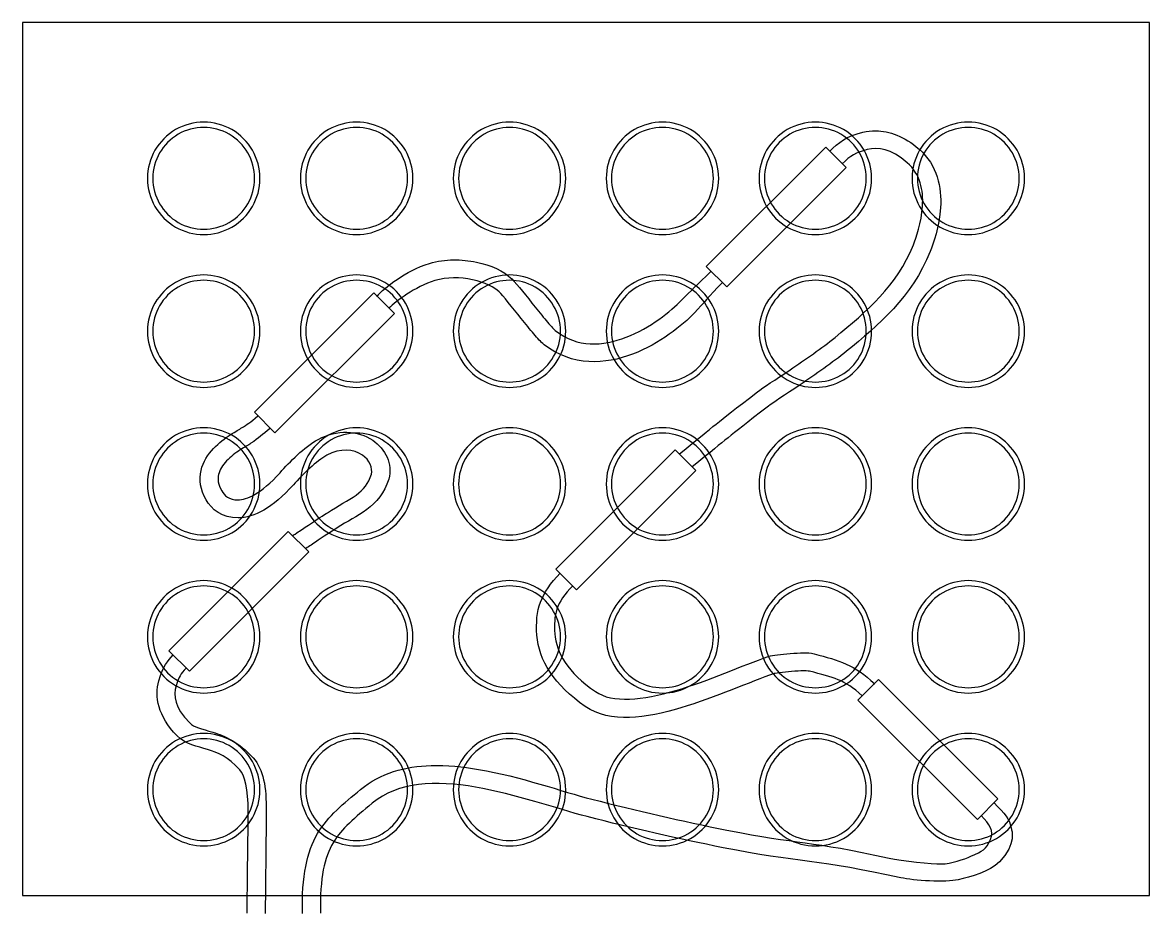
# Model space of a CAD drawing. Extents: x 6 to 247, y 13 to 107.
# Drawn here: x 127.5 to 246.5, y 12.7 to 106.8 of the extents above; entities that cross this region are included whole.
import ezdxf

# ---------------------------------------------------------------- set-up
doc = ezdxf.new("R2010")
doc.units = 0
for name, color, linetype in [('Engrave', 7, 'CONTINUOUS'), ('Inner_Cuts', 7, 'CONTINUOUS'), ('Outer_Cuts', 7, 'CONTINUOUS')]:
    doc.layers.add(name, color=color, linetype=linetype)

msp = doc.modelspace()

# ---------------------------------------------------------------- linework, layer by layer
at = {"layer": 'Engrave', "color": 1}
for p, q in [((140.673655, 90.341193), (140.673655, 90.341193)), ((141.235025, 90.341193), (141.235025, 90.341193)), ((156.826481, 90.341193), (156.826481, 90.341193)), ((157.387851, 90.341193), (157.387851, 90.341193)), ((172.979291, 90.341193), (172.979291, 90.341193)), ((173.540661, 90.341193), (173.540661, 90.341193)), ((189.132098, 90.341193), (189.132098, 90.341193)), ((189.693468, 90.341193), (189.693468, 90.341193)), ((205.284908, 90.341193), (205.284908, 90.341193)), ((205.846278, 90.341193), (205.846278, 90.341193)), ((221.437718, 90.341193), (221.437718, 90.341193)), ((221.999088, 90.341193), (221.999088, 90.341193)), ((140.673655, 74.189638), (140.673655, 74.189638)), ((141.235025, 74.189638), (141.235025, 74.189638)), ((156.826481, 74.189638), (156.826481, 74.189638)), ((157.387851, 74.189638), (157.387851, 74.189638)), ((172.979291, 74.189638), (172.979291, 74.189638)), ((173.540661, 74.189638), (173.540661, 74.189638)), ((189.132098, 74.189638), (189.132098, 74.189638)), ((189.693468, 74.189638), (189.693468, 74.189638)), ((205.284908, 74.189638), (205.284908, 74.189638)), ((205.846278, 74.189638), (205.846278, 74.189638)), ((221.437718, 74.189638), (221.437718, 74.189638)), ((221.999088, 74.189638), (221.999088, 74.189638)), ((140.673655, 58.038071), (140.673655, 58.038071)), ((141.235025, 58.038071), (141.235025, 58.038071)), ((156.826481, 58.038071), (156.826481, 58.038071)), ((157.387851, 58.038071), (157.387851, 58.038071)), ((172.979291, 58.038071), (172.979291, 58.038071)), ((173.540661, 58.038071), (173.540661, 58.038071)), ((189.132098, 58.038071), (189.132098, 58.038071)), ((189.693468, 58.038071), (189.693468, 58.038071)), ((205.284908, 58.038071), (205.284908, 58.038071)), ((205.846278, 58.038071), (205.846278, 58.038071)), ((221.437718, 58.038071), (221.437718, 58.038071)), ((221.999088, 58.038071), (221.999088, 58.038071)), ((140.673655, 41.886505), (140.673655, 41.886505)), ((141.235025, 41.886505), (141.235025, 41.886505)), ((156.826481, 41.886505), (156.826481, 41.886505)), ((157.387851, 41.886505), (157.387851, 41.886505)), ((172.979291, 41.886505), (172.979291, 41.886505)), ((173.540661, 41.886505), (173.540661, 41.886505)), ((189.132098, 41.886505), (189.132098, 41.886505)), ((189.693468, 41.886505), (189.693468, 41.886505)), ((205.284908, 41.886505), (205.284908, 41.886505)), ((205.846278, 41.886505), (205.846278, 41.886505)), ((221.437718, 41.886505), (221.437718, 41.886505)), ((221.999088, 41.886505), (221.999088, 41.886505)), ((140.673655, 25.734931), (140.673655, 25.734931)), ((141.235025, 25.734931), (141.235025, 25.734931)), ((156.826481, 25.734931), (156.826481, 25.734931)), ((157.387851, 25.734931), (157.387851, 25.734931)), ((172.979291, 25.734931), (172.979291, 25.734931)), ((173.540661, 25.734931), (173.540661, 25.734931)), ((189.132098, 25.734931), (189.132098, 25.734931)), ((189.693468, 25.734931), (189.693468, 25.734931)), ((205.284908, 25.734931), (205.284908, 25.734931)), ((205.846278, 25.734931), (205.846278, 25.734931)), ((221.437718, 25.734931), (221.437718, 25.734931)), ((221.999088, 25.734931), (221.999088, 25.734931))]:
    msp.add_line(p, q, dxfattribs=at)
for points in [[(149.585417, 95.486401), (147.747211, 96.54769), (145.482448, 96.54769), (143.644242, 95.486401)], [(165.738242, 95.486401), (163.900037, 96.54769), (161.635274, 96.54769), (159.797068, 95.486401)], [(181.891052, 95.486401), (180.052846, 96.54769), (177.788084, 96.54769), (175.949878, 95.486401)], [(198.043859, 95.486401), (196.205654, 96.54769), (193.940891, 96.54769), (192.102685, 95.486401)], [(214.196669, 95.486401), (212.358464, 96.54769), (210.093701, 96.54769), (208.255495, 95.486401)], [(230.349479, 95.486401), (228.511273, 96.54769), (226.246511, 96.54769), (224.408305, 95.486401)], [(143.644242, 95.486401), (141.806037, 94.425113), (140.673655, 92.46377), (140.673655, 90.341193)], [(149.304731, 95.00024), (147.640214, 95.96125), (145.589445, 95.96125), (143.924927, 95.00024)], [(152.556004, 90.341193), (152.556004, 92.46377), (151.423622, 94.425113), (149.585417, 95.486401)], [(159.797068, 95.486401), (157.958862, 94.425113), (156.826481, 92.46377), (156.826481, 90.341193)], [(165.457557, 95.00024), (163.79304, 95.96125), (161.74227, 95.96125), (160.077753, 95.00024)], [(168.708829, 90.341193), (168.708829, 92.46377), (167.576448, 94.425113), (165.738242, 95.486401)], [(175.949878, 95.486401), (174.111672, 94.425113), (172.979291, 92.46377), (172.979291, 90.341193)], [(181.610367, 95.00024), (179.94585, 95.96125), (177.89508, 95.96125), (176.230563, 95.00024)], [(184.861639, 90.341193), (184.861639, 92.46377), (183.729258, 94.425113), (181.891052, 95.486401)], [(192.102685, 95.486401), (190.264479, 94.425113), (189.132098, 92.46377), (189.132098, 90.341193)], [(197.763174, 95.00024), (196.098657, 95.96125), (194.047887, 95.96125), (192.38337, 95.00024)], [(201.014447, 90.341193), (201.014447, 92.46377), (199.882065, 94.425113), (198.043859, 95.486401)], [(208.255495, 95.486401), (206.417289, 94.425113), (205.284908, 92.46377), (205.284908, 90.341193)], [(213.915984, 95.00024), (212.251467, 95.96125), (210.200697, 95.96125), (208.53618, 95.00024)], [(217.167256, 90.341193), (217.167256, 92.46377), (216.034875, 94.425113), (214.196669, 95.486401)], [(224.408305, 95.486401), (222.570099, 94.425113), (221.437718, 92.46377), (221.437718, 90.341193)], [(230.068794, 95.00024), (228.404277, 95.96125), (226.353507, 95.96125), (224.68899, 95.00024)], [(233.320066, 90.341193), (233.320066, 92.46377), (232.187685, 94.425113), (230.349479, 95.486401)], [(143.924927, 95.00024), (142.26041, 94.039231), (141.235025, 92.263212), (141.235025, 90.341193)], [(151.994634, 90.341193), (151.994634, 92.263212), (150.969249, 94.039231), (149.304731, 95.00024)], [(160.077753, 95.00024), (158.413236, 94.039231), (157.387851, 92.263212), (157.387851, 90.341193)], [(168.147459, 90.341193), (168.147459, 92.263212), (167.122074, 94.039231), (165.457557, 95.00024)], [(176.230563, 95.00024), (174.566046, 94.039231), (173.540661, 92.263212), (173.540661, 90.341193)], [(184.300269, 90.341193), (184.300269, 92.263212), (183.274884, 94.039231), (181.610367, 95.00024)], [(192.38337, 95.00024), (190.718853, 94.039231), (189.693468, 92.263212), (189.693468, 90.341193)], [(200.453076, 90.341193), (200.453076, 92.263212), (199.427691, 94.039231), (197.763174, 95.00024)], [(208.53618, 95.00024), (206.871663, 94.039231), (205.846278, 92.263212), (205.846278, 90.341193)], [(216.605886, 90.341193), (216.605886, 92.263212), (215.580501, 94.039231), (213.915984, 95.00024)], [(224.68899, 95.00024), (223.024473, 94.039231), (221.999088, 92.263212), (221.999088, 90.341193)], [(232.758696, 90.341193), (232.758696, 92.263212), (231.733311, 94.039231), (230.068794, 95.00024)], [(140.673655, 90.341193), (140.673655, 88.218616), (141.806037, 86.257273), (143.644242, 85.195985)], [(141.235025, 90.341193), (141.235025, 88.419174), (142.26041, 86.643155), (143.924927, 85.682146)], [(149.304731, 85.682146), (150.969249, 86.643155), (151.994634, 88.419174), (151.994634, 90.341193)], [(149.585417, 85.195985), (151.423622, 86.257273), (152.556004, 88.218616), (152.556004, 90.341193)], [(156.826481, 90.341193), (156.826481, 88.218616), (157.958862, 86.257273), (159.797068, 85.195985)], [(157.387851, 90.341193), (157.387851, 88.419174), (158.413236, 86.643155), (160.077753, 85.682146)], [(165.457557, 85.682146), (167.122074, 86.643155), (168.147459, 88.419174), (168.147459, 90.341193)], [(165.738242, 85.195985), (167.576448, 86.257273), (168.708829, 88.218616), (168.708829, 90.341193)], [(172.979291, 90.341193), (172.979291, 88.218616), (174.111672, 86.257273), (175.949878, 85.195985)], [(173.540661, 90.341193), (173.540661, 88.419174), (174.566046, 86.643155), (176.230563, 85.682146)], [(181.610367, 85.682146), (183.274884, 86.643155), (184.300269, 88.419174), (184.300269, 90.341193)], [(181.891052, 85.195985), (183.729258, 86.257273), (184.861639, 88.218616), (184.861639, 90.341193)], [(189.132098, 90.341193), (189.132098, 88.218616), (190.264479, 86.257273), (192.102685, 85.195985)], [(189.693468, 90.341193), (189.693468, 88.419174), (190.718853, 86.643155), (192.38337, 85.682146)], [(197.763174, 85.682146), (199.427691, 86.643155), (200.453076, 88.419174), (200.453076, 90.341193)], [(198.043859, 85.195985), (199.882065, 86.257273), (201.014447, 88.218616), (201.014447, 90.341193)], [(205.284908, 90.341193), (205.284908, 88.218616), (206.417289, 86.257273), (208.255495, 85.195985)], [(205.846278, 90.341193), (205.846278, 88.419174), (206.871663, 86.643155), (208.53618, 85.682146)], [(213.915984, 85.682146), (215.580501, 86.643155), (216.605886, 88.419174), (216.605886, 90.341193)], [(214.196669, 85.195985), (216.034875, 86.257273), (217.167256, 88.218616), (217.167256, 90.341193)], [(221.437718, 90.341193), (221.437718, 88.218616), (222.570099, 86.257273), (224.408305, 85.195985)], [(221.999088, 90.341193), (221.999088, 88.419174), (223.024473, 86.643155), (224.68899, 85.682146)], [(230.068794, 85.682146), (231.733311, 86.643155), (232.758696, 88.419174), (232.758696, 90.341193)], [(230.349479, 85.195985), (232.187685, 86.257273), (233.320066, 88.218616), (233.320066, 90.341193)], [(143.644242, 85.195985), (145.482448, 84.134696), (147.747211, 84.134696), (149.585417, 85.195985)], [(143.924927, 85.682146), (145.589445, 84.721137), (147.640214, 84.721137), (149.304731, 85.682146)], [(159.797068, 85.195985), (161.635274, 84.134696), (163.900037, 84.134696), (165.738242, 85.195985)], [(160.077753, 85.682146), (161.74227, 84.721137), (163.79304, 84.721137), (165.457557, 85.682146)], [(175.949878, 85.195985), (177.788084, 84.134696), (180.052846, 84.134696), (181.891052, 85.195985)], [(176.230563, 85.682146), (177.89508, 84.721137), (179.94585, 84.721137), (181.610367, 85.682146)], [(192.102685, 85.195985), (193.940891, 84.134696), (196.205654, 84.134696), (198.043859, 85.195985)], [(192.38337, 85.682146), (194.047887, 84.721137), (196.098657, 84.721137), (197.763174, 85.682146)], [(208.255495, 85.195985), (210.093701, 84.134696), (212.358464, 84.134696), (214.196669, 85.195985)], [(208.53618, 85.682146), (210.200697, 84.721137), (212.251467, 84.721137), (213.915984, 85.682146)], [(224.408305, 85.195985), (226.246511, 84.134696), (228.511273, 84.134696), (230.349479, 85.195985)], [(224.68899, 85.682146), (226.353507, 84.721137), (228.404277, 84.721137), (230.068794, 85.682146)], [(149.585417, 79.334846), (147.747211, 80.396135), (145.482448, 80.396135), (143.644242, 79.334846)], [(149.304731, 78.848685), (147.640214, 79.809694), (145.589445, 79.809694), (143.924927, 78.848685)], [(165.738242, 79.334846), (163.900037, 80.396135), (161.635274, 80.396135), (159.797068, 79.334846)], [(165.457557, 78.848685), (163.79304, 79.809694), (161.74227, 79.809694), (160.077753, 78.848685)], [(181.891052, 79.334846), (180.052846, 80.396135), (177.788084, 80.396135), (175.949878, 79.334846)], [(181.610367, 78.848685), (179.94585, 79.809694), (177.89508, 79.809694), (176.230563, 78.848685)], [(198.043859, 79.334846), (196.205654, 80.396135), (193.940891, 80.396135), (192.102685, 79.334846)], [(197.763174, 78.848685), (196.098657, 79.809694), (194.047887, 79.809694), (192.38337, 78.848685)], [(214.196669, 79.334846), (212.358464, 80.396135), (210.093701, 80.396135), (208.255495, 79.334846)], [(213.915984, 78.848685), (212.251467, 79.809694), (210.200697, 79.809694), (208.53618, 78.848685)], [(230.349479, 79.334846), (228.511273, 80.396135), (226.246511, 80.396135), (224.408305, 79.334846)], [(230.068794, 78.848685), (228.404277, 79.809694), (226.353507, 79.809694), (224.68899, 78.848685)], [(143.644242, 79.334846), (141.806037, 78.273557), (140.673655, 76.312215), (140.673655, 74.189638)], [(143.924927, 78.848685), (142.26041, 77.887675), (141.235025, 76.111656), (141.235025, 74.189638)], [(151.994634, 74.189638), (151.994634, 76.111656), (150.969249, 77.887675), (149.304731, 78.848685)], [(152.556004, 74.189638), (152.556004, 76.312215), (151.423622, 78.273557), (149.585417, 79.334846)], [(159.797068, 79.334846), (157.958862, 78.273557), (156.826481, 76.312215), (156.826481, 74.189638)], [(160.077753, 78.848685), (158.413236, 77.887675), (157.387851, 76.111656), (157.387851, 74.189638)], [(168.147459, 74.189638), (168.147459, 76.111656), (167.122074, 77.887675), (165.457557, 78.848685)], [(168.708829, 74.189638), (168.708829, 76.312215), (167.576448, 78.273557), (165.738242, 79.334846)], [(175.949878, 79.334846), (174.111672, 78.273557), (172.979291, 76.312215), (172.979291, 74.189638)], [(176.230563, 78.848685), (174.566046, 77.887675), (173.540661, 76.111656), (173.540661, 74.189638)], [(184.300269, 74.189638), (184.300269, 76.111656), (183.274884, 77.887675), (181.610367, 78.848685)], [(184.861639, 74.189638), (184.861639, 76.312215), (183.729258, 78.273557), (181.891052, 79.334846)], [(192.102685, 79.334846), (190.264479, 78.273557), (189.132098, 76.312215), (189.132098, 74.189638)], [(192.38337, 78.848685), (190.718853, 77.887675), (189.693468, 76.111656), (189.693468, 74.189638)], [(200.453076, 74.189638), (200.453076, 76.111656), (199.427691, 77.887675), (197.763174, 78.848685)], [(201.014447, 74.189638), (201.014447, 76.312215), (199.882065, 78.273557), (198.043859, 79.334846)], [(208.255495, 79.334846), (206.417289, 78.273557), (205.284908, 76.312215), (205.284908, 74.189638)], [(208.53618, 78.848685), (206.871663, 77.887675), (205.846278, 76.111656), (205.846278, 74.189638)], [(216.605886, 74.189638), (216.605886, 76.111656), (215.580501, 77.887675), (213.915984, 78.848685)], [(217.167256, 74.189638), (217.167256, 76.312215), (216.034875, 78.273557), (214.196669, 79.334846)], [(224.408305, 79.334846), (222.570099, 78.273557), (221.437718, 76.312215), (221.437718, 74.189638)], [(224.68899, 78.848685), (223.024473, 77.887675), (221.999088, 76.111656), (221.999088, 74.189638)], [(232.758696, 74.189638), (232.758696, 76.111656), (231.733311, 77.887675), (230.068794, 78.848685)], [(233.320066, 74.189638), (233.320066, 76.312215), (232.187685, 78.273557), (230.349479, 79.334846)], [(140.673655, 74.189638), (140.673655, 72.06706), (141.806037, 70.105718), (143.644242, 69.044429)], [(141.235025, 74.189638), (141.235025, 72.267619), (142.26041, 70.4916), (143.924927, 69.53059)], [(149.304731, 69.53059), (150.969249, 70.4916), (151.994634, 72.267619), (151.994634, 74.189638)], [(149.585417, 69.044429), (151.423622, 70.105718), (152.556004, 72.06706), (152.556004, 74.189638)], [(156.826481, 74.189638), (156.826481, 72.06706), (157.958862, 70.105718), (159.797068, 69.044429)], [(157.387851, 74.189638), (157.387851, 72.267619), (158.413236, 70.4916), (160.077753, 69.53059)], [(165.457557, 69.53059), (167.122074, 70.4916), (168.147459, 72.267619), (168.147459, 74.189638)], [(165.738242, 69.044429), (167.576448, 70.105718), (168.708829, 72.06706), (168.708829, 74.189638)], [(172.979291, 74.189638), (172.979291, 72.06706), (174.111672, 70.105718), (175.949878, 69.044429)], [(173.540661, 74.189638), (173.540661, 72.267619), (174.566046, 70.4916), (176.230563, 69.53059)], [(181.610367, 69.53059), (183.274884, 70.4916), (184.300269, 72.267619), (184.300269, 74.189638)], [(181.891052, 69.044429), (183.729258, 70.105718), (184.861639, 72.06706), (184.861639, 74.189638)], [(189.132098, 74.189638), (189.132098, 72.06706), (190.264479, 70.105718), (192.102685, 69.044429)], [(189.693468, 74.189638), (189.693468, 72.267619), (190.718853, 70.4916), (192.38337, 69.53059)], [(197.763174, 69.53059), (199.427691, 70.4916), (200.453076, 72.267619), (200.453076, 74.189638)], [(198.043859, 69.044429), (199.882065, 70.105718), (201.014447, 72.06706), (201.014447, 74.189638)], [(205.284908, 74.189638), (205.284908, 72.06706), (206.417289, 70.105718), (208.255495, 69.044429)], [(205.846278, 74.189638), (205.846278, 72.267619), (206.871663, 70.4916), (208.53618, 69.53059)], [(213.915984, 69.53059), (215.580501, 70.4916), (216.605886, 72.267619), (216.605886, 74.189638)], [(214.196669, 69.044429), (216.034875, 70.105718), (217.167256, 72.06706), (217.167256, 74.189638)], [(221.437718, 74.189638), (221.437718, 72.06706), (222.570099, 70.105718), (224.408305, 69.044429)], [(221.999088, 74.189638), (221.999088, 72.267619), (223.024473, 70.4916), (224.68899, 69.53059)], [(230.068794, 69.53059), (231.733311, 70.4916), (232.758696, 72.267619), (232.758696, 74.189638)], [(230.349479, 69.044429), (232.187685, 70.105718), (233.320066, 72.06706), (233.320066, 74.189638)], [(143.644242, 69.044429), (145.482448, 67.983141), (147.747211, 67.983141), (149.585417, 69.044429)], [(143.924927, 69.53059), (145.589445, 68.569581), (147.640214, 68.569581), (149.304731, 69.53059)], [(159.797068, 69.044429), (161.635274, 67.983141), (163.900037, 67.983141), (165.738242, 69.044429)], [(160.077753, 69.53059), (161.74227, 68.569581), (163.79304, 68.569581), (165.457557, 69.53059)], [(175.949878, 69.044429), (177.788084, 67.983141), (180.052846, 67.983141), (181.891052, 69.044429)], [(176.230563, 69.53059), (177.89508, 68.569581), (179.94585, 68.569581), (181.610367, 69.53059)], [(192.102685, 69.044429), (193.940891, 67.983141), (196.205654, 67.983141), (198.043859, 69.044429)], [(192.38337, 69.53059), (194.047887, 68.569581), (196.098657, 68.569581), (197.763174, 69.53059)], [(208.255495, 69.044429), (210.093701, 67.983141), (212.358464, 67.983141), (214.196669, 69.044429)], [(208.53618, 69.53059), (210.200697, 68.569581), (212.251467, 68.569581), (213.915984, 69.53059)], [(224.408305, 69.044429), (226.246511, 67.983141), (228.511273, 67.983141), (230.349479, 69.044429)], [(224.68899, 69.53059), (226.353507, 68.569581), (228.404277, 68.569581), (230.068794, 69.53059)], [(143.644242, 63.18328), (141.806037, 62.121991), (140.673655, 60.160649), (140.673655, 58.038071)], [(149.585417, 63.18328), (147.747211, 64.244568), (145.482448, 64.244568), (143.644242, 63.18328)], [(149.304731, 62.697118), (147.640214, 63.658128), (145.589445, 63.658128), (143.924927, 62.697118)], [(152.556004, 58.038071), (152.556004, 60.160649), (151.423622, 62.121991), (149.585417, 63.18328)], [(159.797068, 63.18328), (157.958862, 62.121991), (156.826481, 60.160649), (156.826481, 58.038071)], [(165.738242, 63.18328), (163.900037, 64.244568), (161.635274, 64.244568), (159.797068, 63.18328)], [(165.457557, 62.697118), (163.79304, 63.658128), (161.74227, 63.658128), (160.077753, 62.697118)], [(168.708829, 58.038071), (168.708829, 60.160649), (167.576448, 62.121991), (165.738242, 63.18328)], [(175.949878, 63.18328), (174.111672, 62.121991), (172.979291, 60.160649), (172.979291, 58.038071)], [(181.891052, 63.18328), (180.052846, 64.244568), (177.788084, 64.244568), (175.949878, 63.18328)], [(181.610367, 62.697118), (179.94585, 63.658128), (177.89508, 63.658128), (176.230563, 62.697118)], [(184.861639, 58.038071), (184.861639, 60.160649), (183.729258, 62.121991), (181.891052, 63.18328)], [(192.102685, 63.18328), (190.264479, 62.121991), (189.132098, 60.160649), (189.132098, 58.038071)], [(198.043859, 63.18328), (196.205654, 64.244568), (193.940891, 64.244568), (192.102685, 63.18328)], [(197.763174, 62.697118), (196.098657, 63.658128), (194.047887, 63.658128), (192.38337, 62.697118)], [(201.014447, 58.038071), (201.014447, 60.160649), (199.882065, 62.121991), (198.043859, 63.18328)], [(208.255495, 63.18328), (206.417289, 62.121991), (205.284908, 60.160649), (205.284908, 58.038071)], [(214.196669, 63.18328), (212.358464, 64.244568), (210.093701, 64.244568), (208.255495, 63.18328)], [(213.915984, 62.697118), (212.251467, 63.658128), (210.200697, 63.658128), (208.53618, 62.697118)], [(217.167256, 58.038071), (217.167256, 60.160649), (216.034875, 62.121991), (214.196669, 63.18328)], [(224.408305, 63.18328), (222.570099, 62.121991), (221.437718, 60.160649), (221.437718, 58.038071)], [(230.349479, 63.18328), (228.511273, 64.244568), (226.246511, 64.244568), (224.408305, 63.18328)], [(230.068794, 62.697118), (228.404277, 63.658128), (226.353507, 63.658128), (224.68899, 62.697118)], [(233.320066, 58.038071), (233.320066, 60.160649), (232.187685, 62.121991), (230.349479, 63.18328)], [(143.924927, 62.697118), (142.26041, 61.736109), (141.235025, 59.96009), (141.235025, 58.038071)], [(151.994634, 58.038071), (151.994634, 59.96009), (150.969249, 61.736109), (149.304731, 62.697118)], [(160.077753, 62.697118), (158.413236, 61.736109), (157.387851, 59.96009), (157.387851, 58.038071)], [(168.147459, 58.038071), (168.147459, 59.96009), (167.122074, 61.736109), (165.457557, 62.697118)], [(176.230563, 62.697118), (174.566046, 61.736109), (173.540661, 59.96009), (173.540661, 58.038071)], [(184.300269, 58.038071), (184.300269, 59.96009), (183.274884, 61.736109), (181.610367, 62.697118)], [(192.38337, 62.697118), (190.718853, 61.736109), (189.693468, 59.96009), (189.693468, 58.038071)], [(200.453076, 58.038071), (200.453076, 59.96009), (199.427691, 61.736109), (197.763174, 62.697118)], [(208.53618, 62.697118), (206.871663, 61.736109), (205.846278, 59.96009), (205.846278, 58.038071)], [(216.605886, 58.038071), (216.605886, 59.96009), (215.580501, 61.736109), (213.915984, 62.697118)], [(224.68899, 62.697118), (223.024473, 61.736109), (221.999088, 59.96009), (221.999088, 58.038071)], [(232.758696, 58.038071), (232.758696, 59.96009), (231.733311, 61.736109), (230.068794, 62.697118)], [(140.673655, 58.038071), (140.673655, 55.915494), (141.806037, 53.954152), (143.644242, 52.892863)], [(141.235025, 58.038071), (141.235025, 56.116052), (142.26041, 54.340034), (143.924927, 53.379024)], [(149.304731, 53.379024), (150.969249, 54.340034), (151.994634, 56.116052), (151.994634, 58.038071)], [(149.585417, 52.892863), (151.423622, 53.954152), (152.556004, 55.915494), (152.556004, 58.038071)], [(156.826481, 58.038071), (156.826481, 55.915494), (157.958862, 53.954152), (159.797068, 52.892863)], [(157.387851, 58.038071), (157.387851, 56.116052), (158.413236, 54.340034), (160.077753, 53.379024)], [(165.457557, 53.379024), (167.122074, 54.340034), (168.147459, 56.116052), (168.147459, 58.038071)], [(165.738242, 52.892863), (167.576448, 53.954152), (168.708829, 55.915494), (168.708829, 58.038071)], [(172.979291, 58.038071), (172.979291, 55.915494), (174.111672, 53.954152), (175.949878, 52.892863)], [(173.540661, 58.038071), (173.540661, 56.116052), (174.566046, 54.340034), (176.230563, 53.379024)], [(181.610367, 53.379024), (183.274884, 54.340034), (184.300269, 56.116052), (184.300269, 58.038071)], [(181.891052, 52.892863), (183.729258, 53.954152), (184.861639, 55.915494), (184.861639, 58.038071)], [(189.132098, 58.038071), (189.132098, 55.915494), (190.264479, 53.954152), (192.102685, 52.892863)], [(189.693468, 58.038071), (189.693468, 56.116052), (190.718853, 54.340034), (192.38337, 53.379024)], [(197.763174, 53.379024), (199.427691, 54.340034), (200.453076, 56.116052), (200.453076, 58.038071)], [(198.043859, 52.892863), (199.882065, 53.954152), (201.014447, 55.915494), (201.014447, 58.038071)], [(205.284908, 58.038071), (205.284908, 55.915494), (206.417289, 53.954152), (208.255495, 52.892863)], [(205.846278, 58.038071), (205.846278, 56.116052), (206.871663, 54.340034), (208.53618, 53.379024)], [(213.915984, 53.379024), (215.580501, 54.340034), (216.605886, 56.116052), (216.605886, 58.038071)], [(214.196669, 52.892863), (216.034875, 53.954152), (217.167256, 55.915494), (217.167256, 58.038071)], [(221.437718, 58.038071), (221.437718, 55.915494), (222.570099, 53.954152), (224.408305, 52.892863)], [(221.999088, 58.038071), (221.999088, 56.116052), (223.024473, 54.340034), (224.68899, 53.379024)], [(230.068794, 53.379024), (231.733311, 54.340034), (232.758696, 56.116052), (232.758696, 58.038071)], [(230.349479, 52.892863), (232.187685, 53.954152), (233.320066, 55.915494), (233.320066, 58.038071)], [(143.644242, 52.892863), (145.482448, 51.831574), (147.747211, 51.831574), (149.585417, 52.892863)], [(143.924927, 53.379024), (145.589445, 52.418015), (147.640214, 52.418015), (149.304731, 53.379024)], [(159.797068, 52.892863), (161.635274, 51.831574), (163.900037, 51.831574), (165.738242, 52.892863)], [(160.077753, 53.379024), (161.74227, 52.418015), (163.79304, 52.418015), (165.457557, 53.379024)], [(175.949878, 52.892863), (177.788084, 51.831574), (180.052846, 51.831574), (181.891052, 52.892863)], [(176.230563, 53.379024), (177.89508, 52.418015), (179.94585, 52.418015), (181.610367, 53.379024)], [(192.102685, 52.892863), (193.940891, 51.831574), (196.205654, 51.831574), (198.043859, 52.892863)], [(192.38337, 53.379024), (194.047887, 52.418015), (196.098657, 52.418015), (197.763174, 53.379024)], [(208.255495, 52.892863), (210.093701, 51.831574), (212.358464, 51.831574), (214.196669, 52.892863)], [(208.53618, 53.379024), (210.200697, 52.418015), (212.251467, 52.418015), (213.915984, 53.379024)], [(224.408305, 52.892863), (226.246511, 51.831574), (228.511273, 51.831574), (230.349479, 52.892863)], [(224.68899, 53.379024), (226.353507, 52.418015), (228.404277, 52.418015), (230.068794, 53.379024)], [(149.585417, 47.031713), (147.747211, 48.093002), (145.482448, 48.093002), (143.644242, 47.031713)], [(165.738242, 47.031713), (163.900037, 48.093002), (161.635274, 48.093002), (159.797068, 47.031713)], [(181.891052, 47.031713), (180.052846, 48.093002), (177.788084, 48.093002), (175.949878, 47.031713)], [(198.043859, 47.031713), (196.205654, 48.093002), (193.940891, 48.093002), (192.102685, 47.031713)], [(214.196669, 47.031713), (212.358464, 48.093002), (210.093701, 48.093002), (208.255495, 47.031713)], [(230.349479, 47.031713), (228.511273, 48.093002), (226.246511, 48.093002), (224.408305, 47.031713)], [(143.644242, 47.031713), (141.806037, 45.970425), (140.673655, 44.009082), (140.673655, 41.886505)], [(143.924927, 46.545552), (142.26041, 45.584543), (141.235025, 43.808524), (141.235025, 41.886505)], [(149.304731, 46.545552), (147.640214, 47.506561), (145.589445, 47.506561), (143.924927, 46.545552)], [(151.994634, 41.886505), (151.994634, 43.808524), (150.969249, 45.584543), (149.304731, 46.545552)], [(152.556004, 41.886505), (152.556004, 44.009082), (151.423622, 45.970425), (149.585417, 47.031713)], [(159.797068, 47.031713), (157.958862, 45.970425), (156.826481, 44.009082), (156.826481, 41.886505)], [(160.077753, 46.545552), (158.413236, 45.584543), (157.387851, 43.808524), (157.387851, 41.886505)], [(165.457557, 46.545552), (163.79304, 47.506561), (161.74227, 47.506561), (160.077753, 46.545552)], [(168.147459, 41.886505), (168.147459, 43.808524), (167.122074, 45.584543), (165.457557, 46.545552)], [(168.708829, 41.886505), (168.708829, 44.009082), (167.576448, 45.970425), (165.738242, 47.031713)], [(175.949878, 47.031713), (174.111672, 45.970425), (172.979291, 44.009082), (172.979291, 41.886505)], [(176.230563, 46.545552), (174.566046, 45.584543), (173.540661, 43.808524), (173.540661, 41.886505)], [(181.610367, 46.545552), (179.94585, 47.506561), (177.89508, 47.506561), (176.230563, 46.545552)], [(184.300269, 41.886505), (184.300269, 43.808524), (183.274884, 45.584543), (181.610367, 46.545552)], [(184.861639, 41.886505), (184.861639, 44.009082), (183.729258, 45.970425), (181.891052, 47.031713)], [(192.102685, 47.031713), (190.264479, 45.970425), (189.132098, 44.009082), (189.132098, 41.886505)], [(192.38337, 46.545552), (190.718853, 45.584543), (189.693468, 43.808524), (189.693468, 41.886505)], [(197.763174, 46.545552), (196.098657, 47.506561), (194.047887, 47.506561), (192.38337, 46.545552)], [(200.453076, 41.886505), (200.453076, 43.808524), (199.427691, 45.584543), (197.763174, 46.545552)], [(201.014447, 41.886505), (201.014447, 44.009082), (199.882065, 45.970425), (198.043859, 47.031713)], [(208.255495, 47.031713), (206.417289, 45.970425), (205.284908, 44.009082), (205.284908, 41.886505)], [(208.53618, 46.545552), (206.871663, 45.584543), (205.846278, 43.808524), (205.846278, 41.886505)], [(213.915984, 46.545552), (212.251467, 47.506561), (210.200697, 47.506561), (208.53618, 46.545552)], [(216.605886, 41.886505), (216.605886, 43.808524), (215.580501, 45.584543), (213.915984, 46.545552)], [(217.167256, 41.886505), (217.167256, 44.009082), (216.034875, 45.970425), (214.196669, 47.031713)], [(224.408305, 47.031713), (222.570099, 45.970425), (221.437718, 44.009082), (221.437718, 41.886505)], [(224.68899, 46.545552), (223.024473, 45.584543), (221.999088, 43.808524), (221.999088, 41.886505)], [(230.068794, 46.545552), (228.404277, 47.506561), (226.353507, 47.506561), (224.68899, 46.545552)], [(232.758696, 41.886505), (232.758696, 43.808524), (231.733311, 45.584543), (230.068794, 46.545552)], [(233.320066, 41.886505), (233.320066, 44.009082), (232.187685, 45.970425), (230.349479, 47.031713)], [(140.673655, 41.886505), (140.673655, 39.763928), (141.806037, 37.802585), (143.644242, 36.741297)], [(141.235025, 41.886505), (141.235025, 39.964486), (142.26041, 38.188467), (143.924927, 37.227458)], [(149.304731, 37.227458), (150.969249, 38.188467), (151.994634, 39.964486), (151.994634, 41.886505)], [(149.585417, 36.741297), (151.423622, 37.802585), (152.556004, 39.763928), (152.556004, 41.886505)], [(156.826481, 41.886505), (156.826481, 39.763928), (157.958862, 37.802585), (159.797068, 36.741297)], [(157.387851, 41.886505), (157.387851, 39.964486), (158.413236, 38.188467), (160.077753, 37.227458)], [(165.457557, 37.227458), (167.122074, 38.188467), (168.147459, 39.964486), (168.147459, 41.886505)], [(165.738242, 36.741297), (167.576448, 37.802585), (168.708829, 39.763928), (168.708829, 41.886505)], [(172.979291, 41.886505), (172.979291, 39.763928), (174.111672, 37.802585), (175.949878, 36.741297)], [(173.540661, 41.886505), (173.540661, 39.964486), (174.566046, 38.188467), (176.230563, 37.227458)], [(181.610367, 37.227458), (183.274884, 38.188467), (184.300269, 39.964486), (184.300269, 41.886505)], [(181.891052, 36.741297), (183.729258, 37.802585), (184.861639, 39.763928), (184.861639, 41.886505)], [(189.132098, 41.886505), (189.132098, 39.763928), (190.264479, 37.802585), (192.102685, 36.741297)], [(189.693468, 41.886505), (189.693468, 39.964486), (190.718853, 38.188467), (192.38337, 37.227458)], [(197.763174, 37.227458), (199.427691, 38.188467), (200.453076, 39.964486), (200.453076, 41.886505)], [(198.043859, 36.741297), (199.882065, 37.802585), (201.014447, 39.763928), (201.014447, 41.886505)], [(205.284908, 41.886505), (205.284908, 39.763928), (206.417289, 37.802585), (208.255495, 36.741297)], [(205.846278, 41.886505), (205.846278, 39.964486), (206.871663, 38.188467), (208.53618, 37.227458)], [(213.915984, 37.227458), (215.580501, 38.188467), (216.605886, 39.964486), (216.605886, 41.886505)], [(214.196669, 36.741297), (216.034875, 37.802585), (217.167256, 39.763928), (217.167256, 41.886505)], [(221.437718, 41.886505), (221.437718, 39.763928), (222.570099, 37.802585), (224.408305, 36.741297)], [(221.999088, 41.886505), (221.999088, 39.964486), (223.024473, 38.188467), (224.68899, 37.227458)], [(230.068794, 37.227458), (231.733311, 38.188467), (232.758696, 39.964486), (232.758696, 41.886505)], [(230.349479, 36.741297), (232.187685, 37.802585), (233.320066, 39.763928), (233.320066, 41.886505)], [(143.924927, 37.227458), (145.589445, 36.266448), (147.640214, 36.266448), (149.304731, 37.227458)], [(160.077753, 37.227458), (161.74227, 36.266448), (163.79304, 36.266448), (165.457557, 37.227458)], [(176.230563, 37.227458), (177.89508, 36.266448), (179.94585, 36.266448), (181.610367, 37.227458)], [(192.38337, 37.227458), (194.047887, 36.266448), (196.098657, 36.266448), (197.763174, 37.227458)], [(208.53618, 37.227458), (210.200697, 36.266448), (212.251467, 36.266448), (213.915984, 37.227458)], [(224.68899, 37.227458), (226.353507, 36.266448), (228.404277, 36.266448), (230.068794, 37.227458)], [(143.644242, 36.741297), (145.482448, 35.680008), (147.747211, 35.680008), (149.585417, 36.741297)], [(159.797068, 36.741297), (161.635274, 35.680008), (163.900037, 35.680008), (165.738242, 36.741297)], [(175.949878, 36.741297), (177.788084, 35.680008), (180.052846, 35.680008), (181.891052, 36.741297)], [(192.102685, 36.741297), (193.940891, 35.680008), (196.205654, 35.680008), (198.043859, 36.741297)], [(208.255495, 36.741297), (210.093701, 35.680008), (212.358464, 35.680008), (214.196669, 36.741297)], [(224.408305, 36.741297), (226.246511, 35.680008), (228.511273, 35.680008), (230.349479, 36.741297)], [(149.585417, 30.880139), (147.747211, 31.941428), (145.482448, 31.941428), (143.644242, 30.880139)], [(149.304731, 30.393978), (147.640214, 31.354987), (145.589445, 31.354987), (143.924927, 30.393978)], [(165.738242, 30.880139), (163.900037, 31.941428), (161.635274, 31.941428), (159.797068, 30.880139)], [(165.457557, 30.393978), (163.79304, 31.354987), (161.74227, 31.354987), (160.077753, 30.393978)], [(181.891052, 30.880139), (180.052846, 31.941428), (177.788084, 31.941428), (175.949878, 30.880139)], [(181.610367, 30.393978), (179.94585, 31.354987), (177.89508, 31.354987), (176.230563, 30.393978)], [(198.043859, 30.880139), (196.205654, 31.941428), (193.940891, 31.941428), (192.102685, 30.880139)], [(197.763174, 30.393978), (196.098657, 31.354987), (194.047887, 31.354987), (192.38337, 30.393978)], [(214.196669, 30.880139), (212.358464, 31.941428), (210.093701, 31.941428), (208.255495, 30.880139)], [(213.915984, 30.393978), (212.251467, 31.354987), (210.200697, 31.354987), (208.53618, 30.393978)], [(230.349479, 30.880139), (228.511273, 31.941428), (226.246511, 31.941428), (224.408305, 30.880139)], [(230.068794, 30.393978), (228.404277, 31.354987), (226.353507, 31.354987), (224.68899, 30.393978)], [(143.644242, 30.880139), (141.806037, 29.81885), (140.673655, 27.857508), (140.673655, 25.734931)], [(143.924927, 30.393978), (142.26041, 29.432968), (141.235025, 27.65695), (141.235025, 25.734931)], [(151.994634, 25.734931), (151.994634, 27.65695), (150.969249, 29.432968), (149.304731, 30.393978)], [(152.556004, 25.734931), (152.556004, 27.857508), (151.423622, 29.81885), (149.585417, 30.880139)], [(159.797068, 30.880139), (157.958862, 29.81885), (156.826481, 27.857508), (156.826481, 25.734931)], [(160.077753, 30.393978), (158.413236, 29.432968), (157.387851, 27.65695), (157.387851, 25.734931)], [(168.147459, 25.734931), (168.147459, 27.65695), (167.122074, 29.432968), (165.457557, 30.393978)], [(168.708829, 25.734931), (168.708829, 27.857508), (167.576448, 29.81885), (165.738242, 30.880139)], [(175.949878, 30.880139), (174.111672, 29.81885), (172.979291, 27.857508), (172.979291, 25.734931)], [(176.230563, 30.393978), (174.566046, 29.432968), (173.540661, 27.65695), (173.540661, 25.734931)], [(184.300269, 25.734931), (184.300269, 27.65695), (183.274884, 29.432968), (181.610367, 30.393978)], [(184.861639, 25.734931), (184.861639, 27.857508), (183.729258, 29.81885), (181.891052, 30.880139)], [(192.102685, 30.880139), (190.264479, 29.81885), (189.132098, 27.857508), (189.132098, 25.734931)], [(192.38337, 30.393978), (190.718853, 29.432968), (189.693468, 27.65695), (189.693468, 25.734931)], [(200.453076, 25.734931), (200.453076, 27.65695), (199.427691, 29.432968), (197.763174, 30.393978)], [(201.014447, 25.734931), (201.014447, 27.857508), (199.882065, 29.81885), (198.043859, 30.880139)], [(208.255495, 30.880139), (206.417289, 29.81885), (205.284908, 27.857508), (205.284908, 25.734931)], [(208.53618, 30.393978), (206.871663, 29.432968), (205.846278, 27.65695), (205.846278, 25.734931)], [(216.605886, 25.734931), (216.605886, 27.65695), (215.580501, 29.432968), (213.915984, 30.393978)], [(217.167256, 25.734931), (217.167256, 27.857508), (216.034875, 29.81885), (214.196669, 30.880139)], [(224.408305, 30.880139), (222.570099, 29.81885), (221.437718, 27.857508), (221.437718, 25.734931)], [(224.68899, 30.393978), (223.024473, 29.432968), (221.999088, 27.65695), (221.999088, 25.734931)], [(232.758696, 25.734931), (232.758696, 27.65695), (231.733311, 29.432968), (230.068794, 30.393978)], [(233.320066, 25.734931), (233.320066, 27.857508), (232.187685, 29.81885), (230.349479, 30.880139)], [(140.673655, 25.734931), (140.673655, 23.612353), (141.806037, 21.651011), (143.644242, 20.589722)], [(141.235025, 25.734931), (141.235025, 23.812912), (142.26041, 22.036893), (143.924927, 21.075884)], [(149.304731, 21.075884), (150.969249, 22.036893), (151.994634, 23.812912), (151.994634, 25.734931)], [(149.585417, 20.589722), (151.423622, 21.651011), (152.556004, 23.612353), (152.556004, 25.734931)], [(156.826481, 25.734931), (156.826481, 23.612353), (157.958862, 21.651011), (159.797068, 20.589722)], [(157.387851, 25.734931), (157.387851, 23.812912), (158.413236, 22.036893), (160.077753, 21.075884)], [(165.457557, 21.075884), (167.122074, 22.036893), (168.147459, 23.812912), (168.147459, 25.734931)], [(165.738242, 20.589722), (167.576448, 21.651011), (168.708829, 23.612353), (168.708829, 25.734931)], [(172.979291, 25.734931), (172.979291, 23.612353), (174.111672, 21.651011), (175.949878, 20.589722)], [(173.540661, 25.734931), (173.540661, 23.812912), (174.566046, 22.036893), (176.230563, 21.075884)], [(181.610367, 21.075884), (183.274884, 22.036893), (184.300269, 23.812912), (184.300269, 25.734931)], [(181.891052, 20.589722), (183.729258, 21.651011), (184.861639, 23.612353), (184.861639, 25.734931)], [(189.132098, 25.734931), (189.132098, 23.612353), (190.264479, 21.651011), (192.102685, 20.589722)], [(189.693468, 25.734931), (189.693468, 23.812912), (190.718853, 22.036893), (192.38337, 21.075884)], [(197.763174, 21.075884), (199.427691, 22.036893), (200.453076, 23.812912), (200.453076, 25.734931)], [(198.043859, 20.589722), (199.882065, 21.651011), (201.014447, 23.612353), (201.014447, 25.734931)], [(205.284908, 25.734931), (205.284908, 23.612353), (206.417289, 21.651011), (208.255495, 20.589722)], [(205.846278, 25.734931), (205.846278, 23.812912), (206.871663, 22.036893), (208.53618, 21.075884)], [(213.915984, 21.075884), (215.580501, 22.036893), (216.605886, 23.812912), (216.605886, 25.734931)], [(214.196669, 20.589722), (216.034875, 21.651011), (217.167256, 23.612353), (217.167256, 25.734931)], [(221.437718, 25.734931), (221.437718, 23.612353), (222.570099, 21.651011), (224.408305, 20.589722)], [(221.999088, 25.734931), (221.999088, 23.812912), (223.024473, 22.036893), (224.68899, 21.075884)], [(230.068794, 21.075884), (231.733311, 22.036893), (232.758696, 23.812912), (232.758696, 25.734931)], [(230.349479, 20.589722), (232.187685, 21.651011), (233.320066, 23.612353), (233.320066, 25.734931)], [(143.644242, 20.589722), (145.482448, 19.528434), (147.747211, 19.528434), (149.585417, 20.589722)], [(143.924927, 21.075884), (145.589445, 20.114874), (147.640214, 20.114874), (149.304731, 21.075884)], [(159.797068, 20.589722), (161.635274, 19.528434), (163.900037, 19.528434), (165.738242, 20.589722)], [(160.077753, 21.075884), (161.74227, 20.114874), (163.79304, 20.114874), (165.457557, 21.075884)], [(175.949878, 20.589722), (177.788084, 19.528434), (180.052846, 19.528434), (181.891052, 20.589722)], [(176.230563, 21.075884), (177.89508, 20.114874), (179.94585, 20.114874), (181.610367, 21.075884)], [(192.102685, 20.589722), (193.940891, 19.528434), (196.205654, 19.528434), (198.043859, 20.589722)], [(192.38337, 21.075884), (194.047887, 20.114874), (196.098657, 20.114874), (197.763174, 21.075884)], [(208.255495, 20.589722), (210.093701, 19.528434), (212.358464, 19.528434), (214.196669, 20.589722)], [(208.53618, 21.075884), (210.200697, 20.114874), (212.251467, 20.114874), (213.915984, 21.075884)], [(224.408305, 20.589722), (226.246511, 19.528434), (228.511273, 19.528434), (230.349479, 20.589722)], [(224.68899, 21.075884), (226.353507, 20.114874), (228.404277, 20.114874), (230.068794, 21.075884)]]:
    msp.add_open_spline(points, degree=3, dxfattribs=at)
at = {"layer": 'Inner_Cuts', "color": 5}
for p, q in [((212.314097, 93.653789), (199.701099, 81.040791)), ((214.487547, 91.480339), (212.314097, 93.653789)), ((201.874549, 78.867341), (214.487547, 91.480339)), ((199.701099, 81.040791), (201.874549, 78.867341)), ((164.577939, 78.241033), (151.96494, 65.628035)), ((166.751389, 76.067583), (164.577939, 78.241033)), ((154.138391, 63.454585), (166.751389, 76.067583)), ((151.96494, 65.628035), (154.138391, 63.454585)), ((196.429624, 61.637075), (183.816625, 49.024077)), ((198.603074, 59.463625), (196.429624, 61.637075)), ((185.990075, 46.850627), (198.603074, 59.463625)), ((155.550865, 53.030906), (142.937867, 40.417908)), ((157.724315, 50.857456), (155.550865, 53.030906)), ((145.111317, 38.244458), (157.724315, 50.857456)), ((183.816625, 49.024077), (185.990075, 46.850627)), ((142.937867, 40.417908), (145.111317, 38.244458)), ((217.900037, 37.370333), (215.726586, 35.196883)), ((230.513035, 24.757335), (217.900037, 37.370333)), ((215.726586, 35.196883), (228.339585, 22.583885)), ((228.339585, 22.583885), (230.513035, 24.757335))]:
    msp.add_line(p, q, dxfattribs=at)
for points in [[(216.256089, 95.22483), (216.689429, 95.331488), (217.145499, 95.385623), (217.618796, 95.378826)], [(217.618796, 95.378826), (219.038685, 95.358435), (220.611853, 94.788357), (222.176654, 93.433208)], [(212.710103, 93.180561), (213.675089, 94.135001), (214.522724, 94.798202), (216.256089, 95.22483)], [(216.711357, 93.374814), (215.541251, 93.086819), (214.920115, 92.733939), (214.049556, 91.872893)], [(220.929186, 91.992986), (219.183153, 93.505084), (217.881464, 93.662809), (216.711357, 93.374814)], [(222.176654, 93.433208), (224.130771, 91.740906), (224.568752, 89.327097), (224.44525, 87.273894)], [(222.543557, 87.388099), (222.646649, 89.101979), (222.319225, 90.789186), (220.929186, 91.992986)], [(221.575658, 83.304627), (221.867266, 84.034113), (222.440468, 85.674219), (222.543557, 87.388099)], [(224.44525, 87.273894), (224.32175, 85.220691), (223.676244, 83.427478), (223.344544, 82.597693)], [(213.29968, 73.53778), (216.654863, 76.279099), (219.855928, 79.00254), (221.575658, 83.304627)], [(223.344544, 82.597693), (221.425208, 77.796281), (217.876379, 74.81767), (214.504775, 72.062937)], [(164.878305, 77.885798), (165.813692, 78.821184), (167.860606, 80.548638), (170.479553, 81.353325)], [(170.479553, 81.353325), (171.300401, 81.605534), (172.149087, 81.721509), (172.985342, 81.733146)], [(172.985342, 81.733146), (173.821597, 81.744787), (174.64542, 81.651887), (175.416717, 81.487168)], [(175.416717, 81.487168), (176.959312, 81.157727), (178.292143, 80.575448), (179.161193, 79.706398)], [(175.01881, 79.624232), (173.741561, 79.897004), (172.278523, 79.913035), (171.039207, 79.532247)], [(197.096014, 77.463123), (198.118134, 78.528889), (198.693412, 79.014266), (200.215915, 80.546067)], [(171.039207, 79.532247), (168.890404, 78.872016), (166.934382, 77.368926), (166.181055, 76.615599)], [(177.813988, 78.359193), (177.387054, 78.786127), (176.296057, 79.35146), (175.01881, 79.624232)], [(179.161193, 79.706398), (179.795778, 79.071814), (180.710265, 77.890423), (181.636495, 76.730867)], [(201.426936, 79.343833), (199.889895, 77.797399), (199.453523, 77.169745), (198.470609, 76.144857)], [(180.148213, 75.541792), (179.215986, 76.708859), (178.227854, 77.945329), (177.813988, 78.359193)], [(191.237975, 73.545532), (193.739224, 74.507274), (195.998345, 76.318577), (197.096014, 77.463123)], [(181.636495, 76.730867), (182.099608, 76.151091), (182.554903, 75.586184), (182.939255, 75.134067)], [(181.487667, 73.900034), (181.077097, 74.382989), (180.614327, 74.958262), (180.148213, 75.541792)], [(182.939255, 75.134067), (183.32361, 74.68195), (183.678599, 74.321442), (183.752127, 74.263836)], [(198.470609, 76.144857), (197.178636, 74.797713), (194.797743, 72.873216), (191.921653, 71.767347)], [(182.577522, 72.764186), (182.214969, 73.04823), (181.898234, 73.417077), (181.487667, 73.900034)], [(183.752127, 74.263836), (186.119854, 72.408806), (188.736726, 72.583793), (191.237975, 73.545532)], [(191.921653, 71.767347), (189.045564, 70.661479), (185.547528, 70.437292), (182.577522, 72.764186)], [(208.564051, 70.113701), (210.138107, 71.173135), (211.940269, 72.427086), (213.29968, 73.53778)], [(214.504775, 72.062937), (213.05213, 70.876069), (211.21965, 69.605013), (209.627551, 68.533435)], [(205.114133, 67.784127), (205.696978, 68.232181), (206.989994, 69.054265), (208.564051, 70.113701)], [(209.627551, 68.533435), (208.035456, 67.461859), (206.630973, 66.547041), (206.275302, 66.273626)], [(196.833558, 61.206538), (201.136405, 64.666261), (200.210636, 64.014622), (205.114133, 67.784127)], [(206.275302, 66.273626), (201.378097, 62.508957), (202.479131, 63.282121), (198.1676, 59.815418)], [(150.551051, 63.922875), (151.28831, 64.414378), (151.447748, 64.4908), (152.348355, 65.246826)], [(147.647352, 61.788637), (148.227028, 62.401666), (148.874363, 62.874778), (149.422437, 63.232995)], [(149.422437, 63.232995), (149.97051, 63.591212), (150.467559, 63.867214), (150.551051, 63.922875)], [(153.656286, 63.952836), (152.758859, 63.199483), (152.469564, 62.912778), (151.607316, 62.337949)], [(158.706108, 62.750842), (160.708659, 63.830271), (162.89647, 63.737661), (164.465449, 62.65886)], [(151.607316, 62.337949), (151.309625, 62.139485), (150.939822, 61.948752), (150.464749, 61.638248)], [(154.678445, 59.230645), (155.720803, 60.399926), (157.185513, 61.9312), (158.706108, 62.750842)], [(164.465449, 62.65886), (165.77778, 61.756522), (166.621412, 60.152575), (166.156819, 58.558334)], [(146.329084, 59.468366), (146.543749, 60.410306), (147.067677, 61.175611), (147.647352, 61.788637)], [(150.464749, 61.638248), (149.989677, 61.327746), (149.457356, 60.929744), (149.031764, 60.479664)], [(159.60993, 61.073953), (158.556853, 60.506318), (157.083278, 59.065387), (156.100581, 57.963032)], [(163.386444, 61.088928), (162.446826, 61.734993), (161.078235, 61.865398), (159.60993, 61.073953)], [(164.327472, 59.091117), (164.49767, 59.675143), (164.116546, 60.586926), (163.386444, 61.088928)], [(149.031764, 60.479664), (148.606171, 60.029584), (148.299222, 59.540467), (148.186338, 59.045125)], [(146.857219, 56.364679), (146.254869, 57.432934), (146.114423, 58.526428), (146.329084, 59.468366)], [(148.186338, 59.045125), (148.073451, 58.549785), (148.108884, 58.023516), (148.516548, 57.300529)], [(150.231173, 56.358469), (151.155868, 56.375058), (152.662958, 56.969733), (154.678445, 59.230645)], [(162.703282, 56.872131), (163.498003, 57.461414), (164.024037, 58.049881), (164.327472, 59.091117)], [(166.156819, 58.558334), (165.728583, 57.088843), (164.832537, 56.079368), (163.838096, 55.341993)], [(148.516548, 57.300529), (148.762918, 56.863598), (149.306478, 56.341866), (150.231173, 56.358469)], [(156.100581, 57.963032), (153.882679, 55.475057), (151.935293, 54.484184), (150.26528, 54.454202)], [(150.26528, 54.454202), (148.595267, 54.424219), (147.404092, 55.394812), (146.857219, 56.364679)], [(159.679692, 55.000929), (160.837858, 55.752674), (161.908561, 56.282848), (162.703282, 56.872131)], [(157.667928, 53.69765), (158.524863, 54.263382), (159.398165, 54.818192), (159.679692, 55.000929)], [(163.838096, 55.341993), (162.843656, 54.604618), (161.757902, 54.07883), (160.71684, 53.403092)], [(156.455083, 52.875475), (156.813247, 53.128076), (157.239461, 53.414781), (157.667928, 53.69765)], [(156.027201, 52.543198), (156.269769, 52.785763), (156.096919, 52.622878), (156.455083, 52.875475)], [(160.71684, 53.403092), (160.405751, 53.201172), (159.555907, 52.661084), (158.717477, 52.107565)], [(157.553207, 51.318466), (157.366139, 51.196509), (157.364022, 51.194392), (157.366139, 51.196509)], [(158.717477, 52.107565), (158.29826, 51.830805), (157.892228, 51.539487), (157.553207, 51.318466)], [(181.805992, 42.076142), (181.61387, 44.725394), (182.214935, 46.536568), (184.266755, 48.600995)], [(185.59419, 47.281301), (183.809631, 45.48578), (183.563654, 44.178339), (183.706134, 42.213593)], [(186.916274, 34.529316), (183.64918, 36.798634), (181.998114, 39.426888), (181.805992, 42.076142)], [(183.706134, 42.213593), (183.848615, 40.248848), (185.0469, 38.147392), (188.003031, 36.094069)], [(141.880777, 37.240242), (142.352249, 38.887736), (142.789121, 39.283058), (143.393863, 39.970308)], [(196.47073, 36.208274), (199.960814, 37.242358), (203.595758, 38.892292), (206.240678, 39.802887)], [(206.240678, 39.802887), (206.583197, 39.92081), (206.824122, 39.937185), (207.222015, 39.987889)], [(207.222015, 39.987889), (207.619909, 40.038594), (208.095124, 40.08565), (208.577489, 40.122247)], [(208.577489, 40.122247), (209.059851, 40.158845), (209.546676, 40.184808), (209.971719, 40.189944)], [(209.971719, 40.189944), (210.396759, 40.195077), (210.688655, 40.217585), (211.108599, 40.10106)], [(211.108599, 40.10106), (213.732501, 39.372992), (215.354312, 38.955641), (217.495768, 36.927906)], [(144.78241, 38.596242), (144.138364, 37.864328), (144.018341, 37.786053), (143.712191, 36.716256)], [(207.462826, 38.09809), (207.10676, 38.052716), (206.765254, 37.969079), (206.860795, 38.001972)], [(208.721666, 38.222629), (208.269345, 38.188313), (207.818894, 38.143463), (207.462826, 38.09809)], [(209.994973, 38.285158), (209.630874, 38.280766), (209.173984, 38.256948), (208.721666, 38.222629)], [(210.599586, 38.264997), (210.702196, 38.236525), (210.359071, 38.28955), (209.994973, 38.285158)], [(216.162384, 35.638071), (214.265536, 37.434189), (213.154431, 37.556091), (210.599586, 38.264997)], [(143.782988, 31.449383), (141.783559, 33.47843), (141.409308, 35.59275), (141.880777, 37.240242)], [(206.860795, 38.001972), (204.384364, 37.149384), (200.683068, 35.469655), (197.0123, 34.382038)], [(143.712191, 36.716256), (143.406042, 35.646455), (143.48085, 34.470001), (145.14001, 32.786262)], [(188.003031, 36.094069), (189.752842, 34.878656), (192.980645, 35.174192), (196.47073, 36.208274)], [(197.0123, 34.382038), (193.341529, 33.29442), (189.584316, 32.6761), (186.916274, 34.529316)], [(145.14001, 32.786262), (145.591625, 32.327956), (146.363808, 32.178165), (147.585339, 31.804927)], [(147.028786, 29.983321), (145.953897, 30.311751), (144.757753, 30.460177), (143.782988, 31.449383)], [(147.585339, 31.804927), (148.80687, 31.43169), (150.351574, 30.766536), (151.846578, 29.095531)], [(150.427025, 27.825314), (149.183362, 29.215389), (148.103671, 29.654892), (147.028786, 29.983321)], [(151.846578, 29.095531), (152.931002, 27.88344), (153.237895, 25.99853), (153.223756, 23.418358)], [(151.318962, 23.429201), (151.332032, 25.814459), (150.895565, 27.301616), (150.427025, 27.825314)], [(163.189557, 25.75465), (165.300358, 27.521842), (167.898299, 28.208131), (170.636649, 28.28938)], [(170.636649, 28.28938), (172.279659, 28.338126), (173.973357, 28.16873), (175.642544, 27.884752)], [(175.642544, 27.884752), (180.093709, 27.12748), (184.504742, 25.529132), (187.611323, 24.730424)], [(175.323184, 26.00683), (171.107113, 26.724107), (167.134251, 26.572247), (164.412739, 24.293758)], [(158.642028, 21.088784), (159.772603, 23.019925), (161.382368, 24.241644), (163.189557, 25.75465)], [(187.137449, 22.885575), (183.865424, 23.72682), (179.539256, 25.289555), (175.323184, 26.00683)], [(164.412739, 24.293758), (162.573935, 22.754283), (161.190431, 21.671156), (160.285855, 20.126052)], [(187.611323, 24.730424), (192.287532, 23.528158), (197.186639, 22.39749), (201.87195, 21.468606)], [(230.086767, 24.366104), (231.247627, 23.111381), (231.739484, 22.762985), (231.937726, 21.549738)], [(151.204757, 12.668099), (151.245347, 17.726837), (151.308429, 21.507746), (151.318962, 23.429201)], [(153.223756, 23.418358), (153.213067, 21.469273), (153.150593, 17.703691), (153.110067, 12.653124)], [(201.50143, 19.599987), (196.775247, 20.536971), (191.845318, 21.675169), (187.137449, 22.885575)], [(229.721579, 20.474718), (230.125843, 21.388149), (229.671993, 22.027145), (228.721475, 23.006497)], [(201.87195, 21.468606), (209.549285, 19.946543), (210.588343, 20.374023), (219.019127, 18.500495)], [(231.937726, 21.549738), (231.937726, 21.549738), (232.538796, 19.991432), (230.658836, 18.097032)], [(157.049361, 12.653124), (156.95346, 16.619757), (157.511453, 19.157646), (158.642028, 21.088784)], [(227.639554, 18.694575), (228.951763, 19.31035), (229.225612, 19.354088), (229.721579, 20.474718)], [(160.285855, 20.126052), (159.381285, 18.580952), (158.86245, 16.47126), (158.953639, 12.699632)], [(220.260565, 16.42451), (211.853536, 18.292757), (209.190177, 18.075661), (201.50143, 19.599987)], [(219.019127, 18.500495), (220.347931, 18.205201), (223.555805, 17.904206), (224.53147, 17.887998)], [(224.53147, 17.887998), (225.507134, 17.871779), (227.018365, 18.403073), (227.639554, 18.694575)], [(230.658836, 18.097032), (229.584239, 17.014179), (227.693497, 16.56511), (226.296262, 16.214714)], [(226.296262, 16.214714), (225.044841, 15.900887), (221.562003, 16.135297), (220.260565, 16.42451)]]:
    msp.add_open_spline(points, degree=3, dxfattribs=at)
at = {"layer": 'Outer_Cuts', "color": 7}
for p, q in [((246.51608, 106.808566), (127.477681, 106.808566)), ((127.477681, 106.808566), (127.477681, 14.559222)), ((246.51608, 14.559222), (246.51608, 106.808566)), ((127.477681, 14.559222), (246.51608, 14.559222))]:
    msp.add_line(p, q, dxfattribs=at)

doc.saveas('drawing.dxf')
